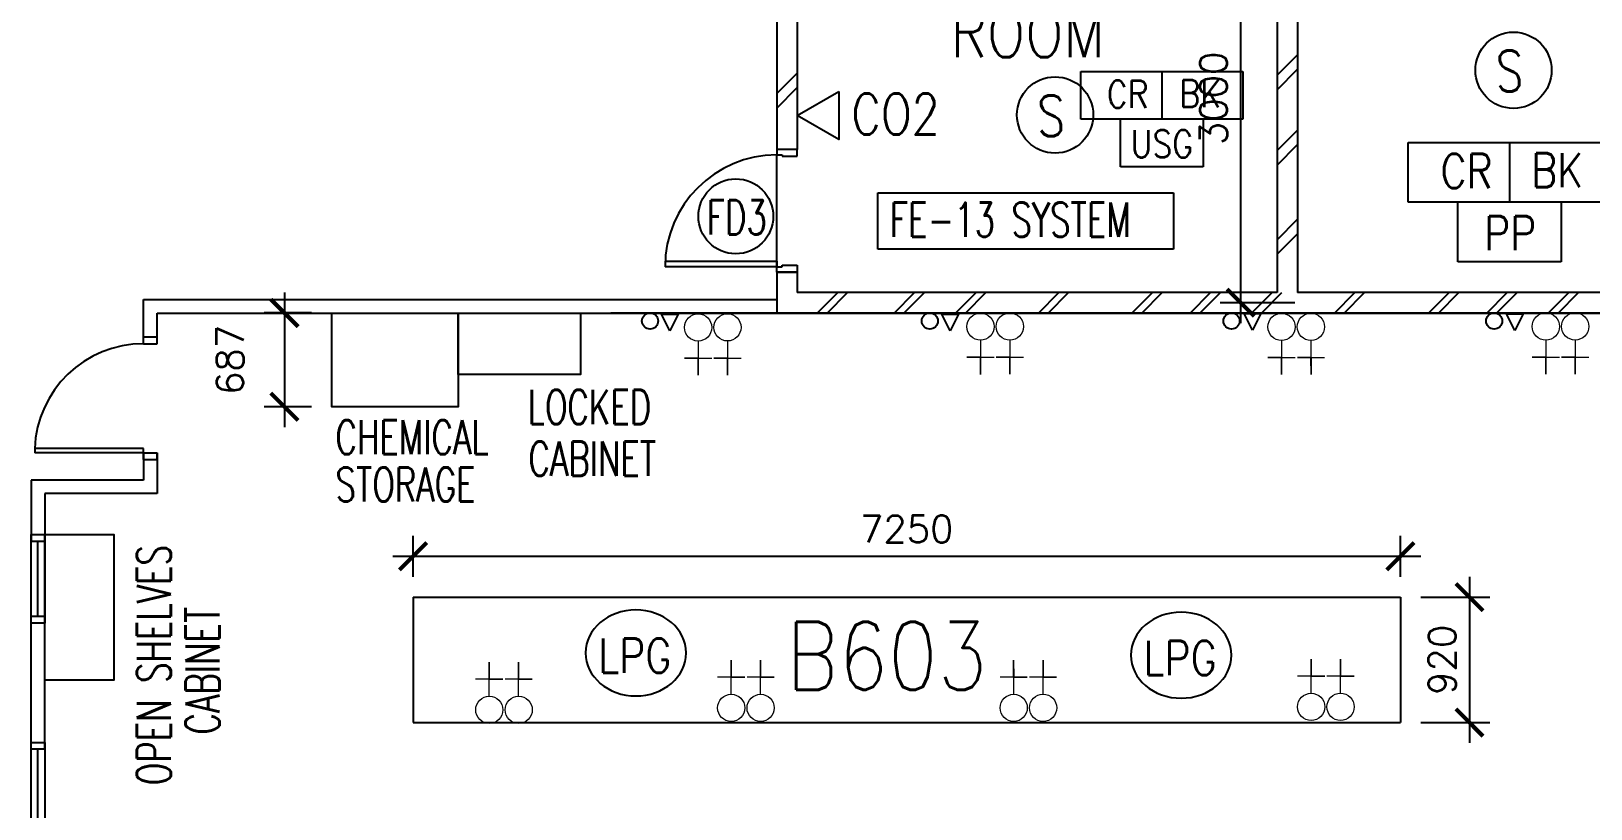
# Model space of a CAD drawing. Extents: x 2332957 to 2465864, y -1012926 to -914299.
# Drawn here: x 2418233 to 2429686, y -954900 to -949195 of the extents above; entities that cross this region are included whole.
import ezdxf
from ezdxf.enums import TextEntityAlignment as Align

# ---------------------------------------------------------------- set-up
doc = ezdxf.new("R2010")
doc.units = 0
doc.header["$LTSCALE"] = 15
doc.header["$MEASUREMENT"] = 0
doc.header["$PDMODE"] = 34
doc.layers.get('0').update_dxf_attribs({"linetype": 'CONTINUOUS'})
doc.layers.get('DEFPOINTS').update_dxf_attribs({"linetype": 'CONTINUOUS'})
for name, color, linetype in [('-FF', 240, 'CONTINUOUS'), ('DIM', 7, 'CONTINUOUS'), ('DOOR', 5, 'CONTINUOUS'), ('DR', 7, 'CONTINUOUS'), ('DR-T', 7, 'CONTINUOUS'), ('DRAIN', 7, 'CONTINUOUS'), ('FURN', 7, 'CONTINUOUS'), ('hatch', 7, 'CONTINUOUS'), ('LEG-T', 7, 'CONTINUOUS'), ('LINE', 7, 'CONTINUOUS'), ('partition', 7, 'CONTINUOUS'), ('stair', 7, 'CONTINUOUS'), ('T50', 4, 'CONTINUOUS'), ('WALL', 2, 'CONTINUOUS')]:
    doc.layers.add(name, color=color, linetype=linetype)
doc.layers.add('-POWER', color=31, linetype='CONTINUOUS', lineweight=9)
doc.styles.add('E', font='ROMANS.SHX', dxfattribs={"width": 0.9})
doc.styles.add('ROMANS', font='romans')
doc.styles.get("Standard").update_dxf_attribs({"font": 'ROMANS.SHX'})
doc.dimstyles.new('STANDARD$0', dxfattribs={"dimscale": 0, "dimtxt": 8, "dimasz": 6, "dimexe": 1, "dimexo": 1, "dimgap": 3, "dimtad": 1, "dimdec": 0, "dimlfac": -1, "dimrnd": 1, "dimzin": 0, "dimdsep": 46, "dimtxsty": 'Standard', "dimcen": 0, "dimclrd": 5, "dimclre": 250, "dimadec": 0, "dimazin": 0, "dimtfac": 1, "dimtdec": 4, "dimtofl": 0, "dimtmove": 0, "dimatfit": 3, "dimfxl": 1, "dimtolj": 1, "dimtzin": 0, "dimarcsym": 0})

# ---------------------------------------------------------------- blocks, each defined once
blk = doc.blocks.new('FG')
at = {"layer": 'LINE', "linetype": 'Continuous'}
for points in [[(0, 0), (50, 0), (50, 100), (0, 100)], [(600, 0), (650, 0), (650, 100), (600, 100)]]:
    blk.add_lwpolyline(points, close=True, dxfattribs=at)
at = {"layer": 'LINE', "color": 5, "linetype": 'Continuous'}
for points in [[(600, 100), (50, 100)], [(50, 0), (600, 0)]]:
    blk.add_lwpolyline(points, dxfattribs=at)
at = {"layer": 'LINE', "color": 1, "linetype": 'Continuous'}
blk.add_lwpolyline([(50, 50), (600, 50)], dxfattribs=at)
blk = doc.blocks.new('D900')
at = {"layer": 'DOOR', "color": 7}
for p, q in [((50, 100), (50, 899)), ((80, 899), (50, 899)), ((80, 100), (80, 899)), ((0, 100), (0, 0)), ((0, 100), (50, 100)), ((0, 0), (50, 0)), ((50, 100), (50, 0)), ((50, 100), (80, 100)), ((850, 100), (850, 0)), ((850, 100), (900, 100)), ((850, 0), (900, 0)), ((900, 100), (900, 0))]:
    blk.add_line(p, q, dxfattribs=at)
blk.add_arc((50, 100), 800, 0, 87.8509, dxfattribs=at)
blk = doc.blocks.new('DR-900-B')
at = {"layer": 'DR'}
for p, q in [((0, 900), (-150, 900)), ((-150, 900), (-150, 860)), ((-150, 860), (-110, 860)), ((-110, 860), (-110, 850)), ((-110, 850), (0, 850)), ((0, 850), (0, 900)), ((-150, 40), (-970, 40)), ((-969, 80), (-150, 80)), ((-150, 80), (-150, 40)), ((-150, 40), (-110, 40)), ((-150, 0), (-150, 40)), ((0, 0), (-150, 0)), ((-110, 50), (0, 50)), ((-110, 40), (-110, 50)), ((0, 50), (0, 0))]:
    blk.add_line(p, q, dxfattribs=at)
blk.add_arc((-150, 40), 820, 90, 180, dxfattribs=at)
blk = doc.blocks.new('_ARCHTICK')
at = {"color": 0, "linetype": 'ByBlock', "const_width": 0.15}
blk.add_lwpolyline([(-0.5, -0.5), (0.5, 0.5)], dxfattribs=at)
blk = doc.blocks.new('*D191')
at = {"layer": 'DEFPOINTS', "color": 0, "linetype": 'Continuous', "transparency": 16777216}
for p in [(2427115, -948187), (2428109, -948187), (2427663, -951187)]:
    blk.add_point(p, dxfattribs=at)
at = {"layer": 'DIM', "color": 7, "linetype": 'Continuous', "lineweight": -2, "transparency": 16777216}
for p, q in [((2427115, -951337), (2427115, -948037)), ((2427959, -948187), (2426965, -948187)), ((2427513, -951187), (2426965, -951187))]:
    blk.add_line(p, q, dxfattribs=at)
at = {"layer": 'DIM', "color": 7, "linetype": 'Continuous', "lineweight": -2, "transparency": 16777216, "xscale": 200, "yscale": 200, "zscale": 200}
for p, rotation in [((2427115, -948187), 90), ((2427115, -951187), 270)]:
    blk.add_blockref('_ARCHTICK', p, dxfattribs=dict(at, rotation=rotation))
at = {"layer": 'DIM', "color": 7, "linetype": 'Continuous', "transparency": 16777216, "insert": (2426915, -949687), "char_height": 200, "attachment_point": 5, "rotation": 90, "style": 'ROMANS'}
blk.add_mtext('\\A1;3000', dxfattribs=at)
blk = doc.blocks.new('SMOKE DETECTOR')
at = {"layer": '-FF'}
blk.add_circle((0, 0), 280, dxfattribs=at)
at = {"layer": '-FF', "color": 3, "style": 'E', "width": 0.8}
blk.add_text('S', height=300, dxfattribs=at).set_placement((-132, -156))
blk = doc.blocks.new('*D368')
at = {"layer": 'DEFPOINTS', "color": 0, "linetype": 'Continuous', "transparency": 16777216}
for p in [(2428288, -953347), (2428288, -954267), (2428795, -954267)]:
    blk.add_point(p, dxfattribs=at)
at = {"layer": 'FURN', "color": 7, "linetype": 'Continuous', "lineweight": -2, "transparency": 16777216}
for p, q in [((2428795, -953197), (2428795, -954417)), ((2428438, -953347), (2428945, -953347)), ((2428438, -954267), (2428945, -954267))]:
    blk.add_line(p, q, dxfattribs=at)
at = {"layer": 'FURN', "color": 7, "linetype": 'Continuous', "lineweight": -2, "transparency": 16777216, "xscale": 200, "yscale": 200, "zscale": 200}
for p, rotation in [((2428795, -953347), 90), ((2428795, -954267), 270)]:
    blk.add_blockref('_ARCHTICK', p, dxfattribs=dict(at, rotation=rotation))
at = {"layer": 'FURN', "color": 7, "linetype": 'Continuous', "transparency": 16777216, "insert": (2428595, -953807), "char_height": 200, "attachment_point": 5, "rotation": 90, "style": 'ROMANS'}
blk.add_mtext('\\A1;920', dxfattribs=at)
blk = doc.blocks.new('*D369')
at = {"layer": 'DEFPOINTS', "color": 0, "linetype": 'Continuous', "transparency": 16777216}
for p in [(2428288, -953047), (2421038, -953347), (2428288, -953347)]:
    blk.add_point(p, dxfattribs=at)
at = {"layer": 'FURN', "color": 7, "linetype": 'Continuous', "lineweight": -2, "transparency": 16777216}
for p, q in [((2421038, -953197), (2421038, -952897)), ((2428288, -953197), (2428288, -952897)), ((2420888, -953047), (2428438, -953047))]:
    blk.add_line(p, q, dxfattribs=at)
at = {"layer": 'FURN', "color": 7, "linetype": 'Continuous', "lineweight": -2, "transparency": 16777216, "xscale": 200, "yscale": 200, "zscale": 200, "rotation": 180}
blk.add_blockref('_ARCHTICK', (2421038, -953047), dxfattribs=at)
at = {"layer": 'FURN', "color": 7, "linetype": 'Continuous', "lineweight": -2, "transparency": 16777216, "xscale": 200, "yscale": 200, "zscale": 200}
blk.add_blockref('_ARCHTICK', (2428288, -953047), dxfattribs=at)
at = {"layer": 'FURN', "color": 7, "linetype": 'Continuous', "transparency": 16777216, "insert": (2424663, -952847), "char_height": 200, "attachment_point": 5, "style": 'ROMANS'}
blk.add_mtext('\\A1;7250', dxfattribs=at)
blk = doc.blocks.new('*D370')
at = {"layer": 'DEFPOINTS', "color": 0, "linetype": 'Continuous', "transparency": 16777216}
for p in [(2420441, -951262), (2420093, -951950), (2420441, -951950)]:
    blk.add_point(p, dxfattribs=at)
at = {"layer": 'FURN', "color": 7, "linetype": 'Continuous', "lineweight": -2, "transparency": 16777216}
for p, q in [((2420093, -951112), (2420093, -952100)), ((2420291, -951262), (2419943, -951262)), ((2420291, -951950), (2419943, -951950))]:
    blk.add_line(p, q, dxfattribs=at)
at = {"layer": 'FURN', "color": 7, "linetype": 'Continuous', "lineweight": -2, "transparency": 16777216, "xscale": 200, "yscale": 200, "zscale": 200}
for p, rotation in [((2420093, -951262), 90), ((2420093, -951950), 270)]:
    blk.add_blockref('_ARCHTICK', p, dxfattribs=dict(at, rotation=rotation))
at = {"layer": 'FURN', "color": 7, "linetype": 'Continuous', "transparency": 16777216, "insert": (2419693, -951606), "char_height": 200, "attachment_point": 5, "rotation": 90, "style": 'ROMANS'}
blk.add_mtext('\\A1;687', dxfattribs=at)

msp = doc.modelspace()

# ---------------------------------------------------------------- linework, layer by layer
at = {"layer": '-FF', "color": 0, "ltscale": 0.1}
for p, q in [((2424449.8, -950381.3), (2426620.7, -950381.3)), ((2424449.8, -950794), (2424449.8, -950381.3)), ((2426620.7, -950381.3), (2426620.7, -950794)), ((2426620.7, -950794), (2424449.8, -950794))]:
    msp.add_line(p, q, dxfattribs=at)
at = {"layer": '-FF', "color": 0}
msp.add_lwpolyline([(2424163.5, -949636.7), (2424163.5, -949989.5), (2423857.9, -949813.1)], close=True, dxfattribs=at)
at = {"layer": '-POWER', "color": 0, "linetype": 'Continuous'}
for p, q in [((2423130.3, -951467.8), (2423130.5, -951717.8)), ((2423346, -951467.5), (2423346.2, -951717.5)), ((2425204.5, -951462.3), (2425204.7, -951712.3)), ((2425420.1, -951462.1), (2425420.4, -951712.1)), ((2427415.5, -951464.4), (2427415.8, -951714.4)), ((2427631.2, -951464.1), (2427631.5, -951714.1)), ((2429355.9, -951460.9), (2429356.1, -951710.9)), ((2429571.5, -951460.7), (2429571.8, -951710.7)), ((2423030.4, -951592.9), (2423230.4, -951592.7)), ((2423130.4, -951592.8), (2423030.4, -951592.9)), ((2423130.5, -951717.8), (2423130.4, -951592.8)), ((2423246.1, -951592.7), (2423446.1, -951592.4)), ((2423346.1, -951592.5), (2423246.1, -951592.7)), ((2423346.2, -951717.5), (2423346.1, -951592.5)), ((2425104.6, -951587.4), (2425304.6, -951587.2)), ((2425204.6, -951587.3), (2425104.6, -951587.4)), ((2425204.7, -951712.3), (2425204.6, -951587.3)), ((2425320.3, -951587.2), (2425520.3, -951586.9)), ((2425420.3, -951587.1), (2425320.3, -951587.2)), ((2425420.4, -951712.1), (2425420.3, -951587.1)), ((2427315.7, -951589.5), (2427515.7, -951589.2)), ((2427415.7, -951589.4), (2427315.7, -951589.5)), ((2427415.8, -951714.4), (2427415.7, -951589.4)), ((2427531.4, -951589.2), (2427731.4, -951589)), ((2427631.4, -951589.1), (2427531.4, -951589.2)), ((2427631.5, -951714.1), (2427631.4, -951589.1)), ((2429256, -951586), (2429456, -951585.8)), ((2429356, -951585.9), (2429256, -951586)), ((2429356.1, -951710.9), (2429356, -951585.9)), ((2429471.7, -951585.8), (2429671.7, -951585.6)), ((2429571.7, -951585.7), (2429471.7, -951585.8)), ((2429571.8, -951710.7), (2429571.7, -951585.7)), ((2421597.1, -954074), (2421596.9, -953824)), ((2421596.9, -953824), (2421597, -953949)), ((2421812.8, -954073.8), (2421812.5, -953823.8)), ((2421812.5, -953823.8), (2421812.7, -953948.8)), ((2423374.1, -954060), (2423373.9, -953810)), ((2423373.9, -953810), (2423374, -953935)), ((2423589.8, -954059.8), (2423589.5, -953809.8)), ((2423589.5, -953809.8), (2423589.7, -953934.8)), ((2425448.1, -954059.6), (2425447.9, -953809.6)), ((2425447.9, -953809.6), (2425448, -953934.6)), ((2425663.8, -954059.3), (2425663.5, -953809.3)), ((2425663.5, -953809.3), (2425663.7, -953934.3)), ((2427632.8, -954052.4), (2427632.5, -953802.4)), ((2427632.5, -953802.4), (2427632.7, -953927.4)), ((2427848.5, -954052.1), (2427848.2, -953802.1)), ((2427848.2, -953802.1), (2427848.4, -953927.1)), ((2421697, -953948.9), (2421497, -953949.1)), ((2421597, -953949), (2421697, -953948.9)), ((2421912.7, -953948.7), (2421712.7, -953948.9)), ((2421812.7, -953948.8), (2421912.7, -953948.7)), ((2423474, -953934.9), (2423274, -953935.1)), ((2423374, -953935), (2423474, -953934.9)), ((2423689.7, -953934.7), (2423489.7, -953934.9)), ((2423589.7, -953934.8), (2423689.7, -953934.7)), ((2425548, -953934.5), (2425348, -953934.7)), ((2425448, -953934.6), (2425548, -953934.5)), ((2425763.7, -953934.2), (2425563.7, -953934.4)), ((2425663.7, -953934.3), (2425763.7, -953934.2)), ((2427732.7, -953927.3), (2427532.7, -953927.5)), ((2427632.7, -953927.4), (2427732.7, -953927.3)), ((2427948.4, -953927), (2427748.4, -953927.2)), ((2427848.4, -953927.1), (2427948.4, -953927))]:
    msp.add_line(p, q, dxfattribs=at)
for centre in [(2423130.2, -951367.8), (2423345.8, -951367.5), (2425204.3, -951362.3), (2425420, -951362.1), (2427415.4, -951364.4), (2427631.1, -951364.1), (2429355.8, -951360.9), (2429571.4, -951360.7), (2423374.2, -954160), (2423589.9, -954159.8), (2425448.2, -954159.6), (2425663.9, -954159.3), (2427632.9, -954152.4), (2427848.6, -954152.1), (2421597.2, -954174), (2421812.9, -954173.8)]:
    msp.add_circle(centre, 100, dxfattribs=at)
at = {"color": 0, "linetype": 'Continuous'}
for p, q in [((2419057.9, -952287.5), (2419057.9, -952487.5)), ((2419157.9, -952287.5), (2419157.9, -952587.5)), ((2419057.9, -952487.5), (2418232.9, -952487.5)), ((2419157.9, -952587.5), (2418332.9, -952587.5))]:
    msp.add_line(p, q, dxfattribs=at)
at = {"layer": 'DR', "color": 0}
for p, q in [((2419057.9, -951162.5), (2423707.9, -951162.5)), ((2419157.9, -951262.5), (2423707.9, -951262.5))]:
    msp.add_line(p, q, dxfattribs=at)
at = {"layer": 'DR-T', "color": 0, "linetype": 'Continuous'}
msp.add_circle((2423407.5, -950553), 275, dxfattribs=at)
at = {"layer": 'DRAIN', "color": 0, "linetype": 'Continuous'}
for p, q in [((2423707.9, -951262.5), (2422489.3, -951262.5)), ((2430707.9, -951262.5), (2423707.9, -951262.5))]:
    msp.add_line(p, q, dxfattribs=at)
at = {"layer": 'DRAIN', "color": 7, "linetype": 'Continuous'}
for p, q in [((2422923.5, -951391.9), (2422862.5, -951269.9)), ((2422862.5, -951269.9), (2422984.5, -951269.9)), ((2422984.5, -951269.9), (2422923.5, -951391.9)), ((2424980.6, -951392.1), (2424919.6, -951270.1)), ((2424919.6, -951270.1), (2425041.6, -951270.1)), ((2425041.6, -951270.1), (2424980.6, -951392.1)), ((2427201.4, -951389.1), (2427140.4, -951267.1)), ((2427140.4, -951267.1), (2427262.4, -951267.1)), ((2427262.4, -951267.1), (2427201.4, -951389.1)), ((2429127.5, -951391.1), (2429066.5, -951269.1)), ((2429066.5, -951269.1), (2429188.5, -951269.1)), ((2429188.5, -951269.1), (2429127.5, -951391.1))]:
    msp.add_line(p, q, dxfattribs=at)
for centre in [(2422777.7, -951320.9), (2424831.9, -951320.9), (2427048.2, -951320.9), (2428976.3, -951320.9)]:
    msp.add_circle(centre, 59.4, dxfattribs=at)
at = {"layer": 'DRAIN', "color": 0, "linetype": 'Continuous', "extrusion": (0, 0, -1)}
for centre in [(2422673.3, -953756.4), (2426677.9, -953773)]:
    msp.add_ellipse(centre, major_axis=(369.6, 0), ratio=0.8534842, dxfattribs=at)
at = {"layer": 'FURN', "color": 0, "linetype": 'Continuous'}
for p, q in [((2421037.9, -953347.5), (2428287.9, -953347.5)), ((2421037.9, -953347.5), (2421037.9, -954267.5)), ((2428287.9, -953347.5), (2428287.9, -954267.5)), ((2421037.9, -954267.5), (2428287.9, -954267.5))]:
    msp.add_line(p, q, dxfattribs=at)
for points in [[(2420441.1, -951262.5), (2421368.1, -951262.5), (2421368.1, -951950), (2420441.1, -951950)], [(2421368.1, -951712.5), (2421368.1, -951262.5), (2422268.1, -951262.5), (2422268.1, -951712.5)], [(2418332.9, -952887.5), (2418838.6, -952887.5), (2418838.6, -953955.6), (2418332.9, -953955.6)]]:
    msp.add_lwpolyline(points, close=True, dxfattribs=at)
at = {"layer": 'hatch', "color": 0}
for p, q in [((2427382.9, -949518.4), (2427532.9, -949368.4)), ((2427382.9, -949624.4), (2427532.9, -949474.4)), ((2423707.9, -949652.4), (2423857.9, -949502.4)), ((2423707.9, -949758.5), (2423857.9, -949608.5)), ((2427382.9, -950070.9), (2427532.9, -949920.9)), ((2427382.9, -950177), (2427532.9, -950027)), ((2427382.9, -950724.2), (2427532.9, -950574.2)), ((2427382.9, -950830.2), (2427532.9, -950680.2)), ((2424006.1, -951262.5), (2424156.1, -951112.5)), ((2424077.8, -951262.5), (2424227.8, -951112.5)), ((2424570.4, -951262.5), (2424720.4, -951112.5)), ((2424642.1, -951262.5), (2424792.1, -951112.5)), ((2425021.4, -951262.5), (2425171.4, -951112.5)), ((2425093.1, -951262.5), (2425243.1, -951112.5)), ((2425629.4, -951262.5), (2425779.4, -951112.5)), ((2425701.1, -951262.5), (2425851.1, -951112.5)), ((2426316.4, -951262.5), (2426466.4, -951112.5)), ((2426388.1, -951262.5), (2426538.1, -951112.5)), ((2426744.4, -951262.5), (2426894.4, -951112.5)), ((2426816.1, -951262.5), (2426966.1, -951112.5)), ((2427195.4, -951262.5), (2427345.4, -951112.5)), ((2427267.1, -951262.5), (2427417.1, -951112.5)), ((2427803.4, -951262.5), (2427953.4, -951112.5)), ((2427875.1, -951262.5), (2428025.1, -951112.5)), ((2428495, -951262.5), (2428645, -951112.5)), ((2428566.6, -951262.5), (2428716.6, -951112.5)), ((2428923, -951262.5), (2429073, -951112.5)), ((2428994.6, -951262.5), (2429144.6, -951112.5)), ((2429374, -951262.5), (2429524, -951112.5)), ((2429445.6, -951262.5), (2429595.6, -951112.5))]:
    msp.add_line(p, q, dxfattribs=at)
at = {"layer": 'LEG-T', "color": 0}
for p, q in [((2425941.6, -949489.7), (2427131.4, -949489.7)), ((2425941.6, -949840.1), (2425941.6, -949489.7)), ((2426536.5, -949489.7), (2426536.5, -949840.1)), ((2427131.4, -949489.7), (2427131.4, -949840.1)), ((2427131.4, -949840.1), (2425941.6, -949840.1)), ((2426232.5, -950190.5), (2426232.5, -949840.1)), ((2426840.5, -949840.1), (2426840.5, -950190.5)), ((2428344.9, -950011.5), (2429832.2, -950011.5)), ((2428344.9, -950449.5), (2428344.9, -950011.5)), ((2429088.6, -950011.5), (2429088.6, -950449.5)), ((2426840.5, -950190.5), (2426232.5, -950190.5)), ((2429832.2, -950449.5), (2428344.9, -950449.5)), ((2428708.6, -950887.5), (2428708.6, -950449.5)), ((2429468.6, -950449.5), (2429468.6, -950887.5)), ((2429468.6, -950887.5), (2428708.6, -950887.5))]:
    msp.add_line(p, q, dxfattribs=at)
at = {"layer": 'LINE', "color": 0, "linetype": 'Continuous'}
msp.add_lwpolyline([(2423707.9, -950922.5), (2423707.9, -950102.5)], dxfattribs=at)
at = {"layer": 'partition', "color": 0, "linetype": 'Continuous'}
for p, q in [((2419057.9, -951437.5), (2419057.9, -951162.5)), ((2419157.9, -951437.5), (2419157.9, -951262.5))]:
    msp.add_line(p, q, dxfattribs=at)
at = {"layer": 'stair', "color": 0}
for p, q in [((2418232.9, -952487.5), (2418232.9, -952937.5)), ((2418332.9, -952587.5), (2418332.9, -952937.5)), ((2418232.9, -954462.5), (2418232.9, -953537.5)), ((2418332.9, -954462.5), (2418332.9, -953537.5))]:
    msp.add_line(p, q, dxfattribs=at)
at = {"layer": 'WALL', "color": 0}
for p, q in [((2423707.9, -944813), (2423707.9, -949987.5)), ((2423857.9, -948262.5), (2423857.9, -950062.5)), ((2423707.9, -949987.5), (2423707.9, -950062.5)), ((2423707.9, -950962.5), (2423857.9, -950962.5)), ((2423707.9, -950962.5), (2423707.9, -951262.5)), ((2423857.9, -950962.5), (2423857.9, -951112.5)), ((2427382.9, -951112.5), (2423857.9, -951112.5)), ((2430707.9, -951112.5), (2427532.9, -951112.5))]:
    msp.add_line(p, q, dxfattribs=at)
at = {"layer": 'WALL', "color": 0, "linetype": 'Continuous'}
msp.add_line((2423707.9, -951262.5), (2430707.9, -951262.5), dxfattribs=at)
at = {"layer": 'WALL', "color": 0}
for points in [[(2427382.9, -948262.5), (2427382.9, -951112.5)], [(2427532.9, -948262.5), (2427532.9, -951112.5)]]:
    msp.add_lwpolyline(points, dxfattribs=at)

# ---------------------------------------------------------------- block references
at = {"layer": '-FF', "color": 0}
for p in [(2429118.5, -949481.1), (2425752.1, -949809.3)]:
    msp.add_blockref('SMOKE DETECTOR', p, dxfattribs=at)
at = {"layer": 'LINE', "color": 0, "linetype": 'Continuous', "xscale": -1, "rotation": 270}
for p in [(2418232.9, -953537.5), (2418232.9, -955062.5)]:
    msp.add_blockref('FG', p, dxfattribs=at)
at = {"layer": 'stair', "color": 0, "rotation": 90}
msp.add_blockref('D900', (2419157.9, -952337.5), dxfattribs=at)
at = {"layer": 'WALL', "color": 0, "linetype": 'Continuous'}
msp.add_blockref('DR-900-B', (2423857.9, -950962.5), dxfattribs=at)

# ---------------------------------------------------------------- texts
at = {"layer": '-FF', "color": 0, "style": 'ROMANS', "width": 0.8}
msp.add_text('CO2', height=300, dxfattribs=at).set_placement((2424256.3, -949953))
at = {"layer": 'DR-T', "color": 0, "style": 'ROMANS', "width": 0.7}
for s, p in [('FD3', (2423192.8, -950685.3)), ('FE-13 SYSTEM', (2424538.7, -950702.2))]:
    msp.add_text(s, height=250, dxfattribs=at).set_placement(p)
at = {"layer": 'FURN', "color": 0, "style": 'ROMANS', "width": 0.7}
for s, p in [('LOCKED ', (2421878.5, -952077)), ('CHEMICAL', (2420468.2, -952299)), ('CABINET', (2421885.2, -952456)), ('STORAGE', (2420468.2, -952645))]:
    msp.add_text(s, height=250, dxfattribs=at).set_placement(p)
for s, p in [('OPEN SHELVES', (2419259.4, -954726.9)), ('CABINET', (2419616.7, -954354.2))]:
    msp.add_text(s, height=250, rotation=90, dxfattribs=at).set_placement(p)
at = {"layer": 'LEG-T', "color": 0, "style": 'ROMANS', "width": 0.85}
for s, height, p in [('CR', 200, (2426284.6, -949656.9, 1244)), ('BK', 200, (2426817.6, -949652.1, 1244)), ('USG', 200, (2426536, -950021.6, 1244)), ('CR', 250, (2428773.8, -950220.6, 1555)), ('BK', 250, (2429439.9, -950214.5, 1555)), ('PP', 250, (2429094.9, -950676.5, 1555)), ('LPG', 250, (2422665.4, -953776.6, 1555)), ('LPG', 250, (2426670, -953793.3, 1555))]:
    msp.add_text(s, height=height, dxfattribs=at).set_placement(p, align=Align.MIDDLE)
at = {"layer": 'T50', "color": 0, "style": 'ROMANS', "width": 0.85}
for s, height, p in [('ROOM', 350, (2424984.3, -949386.1)), ('B603', 500, (2423778, -954028))]:
    msp.add_text(s, height=height, dxfattribs=at).set_placement(p)

# ---------------------------------------------------------------- dimensions: what is measured, and where the dimension line sits
at = {"layer": 'DIM', "color": 0, "linetype": 'Continuous'}
dim = msp.add_linear_dim(base=(2427114.8, -948187.5), p1=(2427662.9, -951187.5), p2=(2428108.7, -948187.5), angle=90, dimstyle='STANDARD$0', override={"dimscale": 100, "dimtxt": 2, "dimasz": 2, "dimexe": 1.5, "dimexo": 1.5, "dimgap": 1, "dimtxsty": 'ROMANS', "dimblk": 'ARCHTICK', "dimdle": 1.5, "dimclrd": 7, "dimclre": 7, "dimclrt": 7, "dimtdec": 0, "dimtmove": 2}, dxfattribs=at)
dim.commit()
dim.dimension.update_dxf_attribs({"geometry": '*D191', "text_midpoint": (2426914.8, -949687.5)})
at = {"layer": 'FURN', "color": 0, "linetype": 'Continuous'}
for base, p1, p2, picture, middle in [((2420093.1963, -951949.9945), (2420441.1235, -951262.4973), (2420441.1235, -951949.9945), '*D370', (2419693.1963, -951606.2459)), ((2428795, -954267.5), (2428287.9, -953347.5), (2428287.9, -954267.5), '*D368', (2428595, -953807.5))]:
    dim = msp.add_linear_dim(base=base, p1=p1, p2=p2, angle=90, dimstyle='STANDARD$0', override={"dimscale": 100, "dimtxt": 2, "dimasz": 2, "dimexe": 1.5, "dimexo": 1.5, "dimgap": 1, "dimtxsty": 'ROMANS', "dimblk": 'ARCHTICK', "dimdle": 1.5, "dimclrd": 7, "dimclre": 7, "dimclrt": 7, "dimtdec": 0, "dimtmove": 2}, dxfattribs=at)
    dim.commit()
    dim.dimension.update_dxf_attribs({"geometry": picture, "text_midpoint": middle})
dim = msp.add_linear_dim(base=(2428287.9, -953047), p1=(2421037.9, -953347.5), p2=(2428287.9, -953347.5), dimstyle='STANDARD$0', override={"dimscale": 100, "dimtxt": 2, "dimasz": 2, "dimexe": 1.5, "dimexo": 1.5, "dimgap": 1, "dimtxsty": 'ROMANS', "dimblk": 'ARCHTICK', "dimdle": 1.5, "dimclrd": 7, "dimclre": 7, "dimclrt": 7, "dimtdec": 0, "dimtmove": 2}, dxfattribs=at)
dim.commit()
dim.dimension.update_dxf_attribs({"geometry": '*D369', "text_midpoint": (2424662.9, -952847)})

doc.saveas('drawing.dxf')
